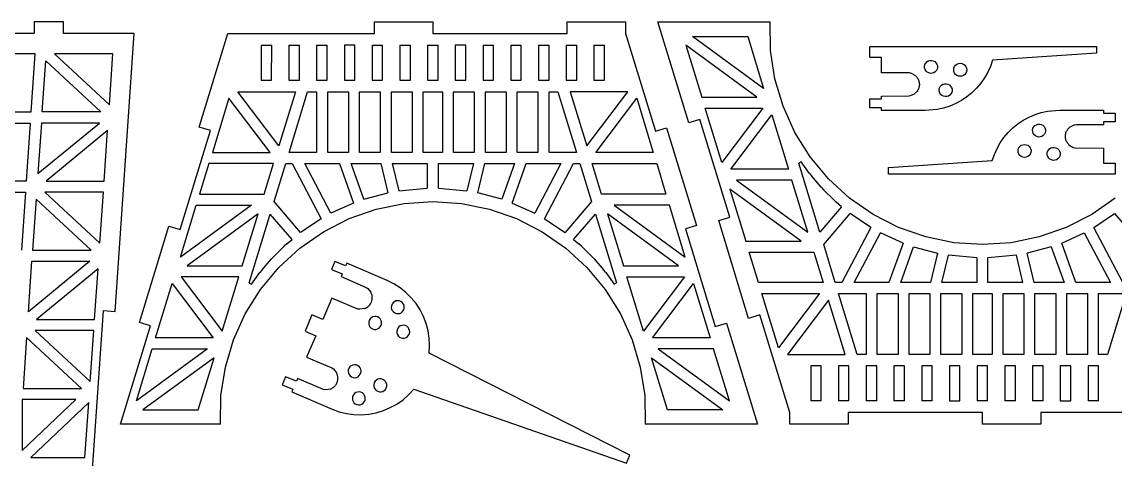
# Model space of a CAD drawing. Header units: millimetres. Extents: x 6 to 959, y 0 to 460.
# Drawn here: x 235.8 to 630.6, y 301.7 to 459.8 of the extents above; entities that cross this region are included whole.
import ezdxf

# ---------------------------------------------------------------- set-up
doc = ezdxf.new("R2010")
doc.units = ezdxf.units.MM
doc.header["$MEASUREMENT"] = 0
doc.layers.get('0').update_dxf_attribs({"linetype": 'CONTINUOUS', "true_color": 0xffffff})

msp = doc.modelspace()

# ---------------------------------------------------------------- linework, layer by layer
for p, q in [((250.84, 459.85), (240.3, 459.85)), ((240.3, 459.85), (240.3, 455.63)), ((250.84, 455.63), (250.84, 459.85)), ((363.16, 455.63), (363.16, 459.85)), ((363.16, 459.85), (384.24, 459.85)), ((384.24, 459.85), (384.24, 455.63)), ((432.74, 455.63), (432.74, 459.85)), ((432.74, 459.85), (453.82, 459.85)), ((453.82, 459.85), (453.82, 455.63)), ((465.49, 459.85), (506, 459.85)), ((476.66, 423.29), (465.49, 459.85)), ((506.19, 449.49), (506, 459.85)), ((240.3, 455.63), (212.23, 455.63)), ((276.43, 455.63), (250.84, 455.63)), ((269.47, 355.18), (276.43, 455.63)), ((299.9, 421.79), (310.26, 455.63)), ((310.26, 455.63), (363.16, 455.63)), ((384.24, 455.63), (432.74, 455.63)), ((453.82, 455.63), (464.63, 420.31)), ((478.02, 454.58), (497.96, 454.58)), ((503.71, 435.78), (478.02, 454.58)), ((497.96, 454.58), (503.71, 435.78)), ((322.25, 451.41), (326.05, 451.41)), ((322.25, 451.41), (322.25, 438.76)), ((326.04, 438.76), (326.05, 451.41)), ((332.26, 451.41), (332.27, 438.76)), ((332.26, 451.41), (336.06, 451.41)), ((336.06, 438.76), (336.06, 451.41)), ((342.28, 451.41), (342.28, 438.76)), ((342.28, 451.41), (346.08, 451.41)), ((346.08, 438.76), (346.08, 451.41)), ((352.3, 451.41), (352.3, 438.76)), ((356.09, 451.41), (352.3, 451.41)), ((356.09, 438.76), (356.09, 451.41)), ((362.31, 451.41), (362.31, 438.76)), ((362.31, 451.41), (366.11, 451.41)), ((366.11, 438.76), (366.11, 451.41)), ((372.33, 451.41), (372.33, 438.76)), ((372.33, 451.41), (376.12, 451.41)), ((376.12, 438.76), (376.12, 451.41)), ((382.34, 451.41), (382.34, 438.76)), ((382.34, 451.41), (386.14, 451.41)), ((386.14, 438.76), (386.14, 451.41)), ((392.36, 451.41), (392.36, 438.76)), ((396.15, 451.41), (392.36, 451.41)), ((396.15, 438.76), (396.15, 451.41)), ((402.38, 451.41), (402.37, 438.76)), ((402.38, 451.41), (406.17, 451.41)), ((406.17, 438.76), (406.17, 451.41)), ((412.39, 451.41), (412.39, 438.76)), ((412.39, 451.41), (416.19, 451.41)), ((416.19, 438.76), (416.19, 451.41)), ((422.41, 451.41), (422.41, 438.76)), ((422.41, 451.41), (426.2, 451.41)), ((426.2, 438.76), (426.2, 451.41)), ((432.42, 451.41), (436.22, 451.41)), ((432.42, 451.41), (432.42, 438.76)), ((436.22, 438.76), (436.22, 451.41)), ((442.44, 451.41), (446.23, 451.41)), ((442.44, 451.41), (442.44, 438.76)), ((446.23, 438.76), (446.23, 451.41)), ((501.3, 432.58), (475.61, 451.38)), ((475.61, 451.38), (481.36, 432.58)), ((542, 446.94), (542, 450.95)), ((542, 450.95), (623.86, 450.95)), ((623.86, 450.95), (623.86, 448.52)), ((240.61, 448.25), (227.36, 448.25)), ((239.16, 427.26), (240.61, 448.25)), ((247.56, 448.25), (267.45, 429.82)), ((268.72, 448.25), (247.56, 448.25)), ((267.45, 429.82), (268.72, 448.25)), ((507.77, 439.26), (506.19, 449.49)), ((546.22, 446.94), (542, 446.94)), ((546.22, 441.46), (546.22, 446.94)), ((623.86, 448.52), (586.34, 445.97)), ((243.17, 427.26), (244.44, 445.69)), ((244.44, 445.69), (264.33, 427.26)), ((561.81, 443.77), (561.94, 444.37)), ((561.83, 443.16), (561.81, 443.77)), ((562.02, 442.58), (561.83, 443.16)), ((561.94, 444.37), (562.22, 444.92)), ((562.35, 442.06), (562.02, 442.58)), ((562.22, 444.92), (562.64, 445.37)), ((562.64, 445.37), (563.15, 445.7)), ((563.15, 445.7), (563.74, 445.88)), ((563.74, 445.88), (564.35, 445.91)), ((564.35, 445.91), (564.95, 445.77)), ((564.95, 445.77), (565.49, 445.49)), ((565.49, 445.49), (565.94, 445.08)), ((566.07, 442.22), (565.65, 441.77)), ((565.94, 445.08), (566.27, 444.56)), ((566.35, 442.77), (566.07, 442.22)), ((566.27, 444.56), (566.45, 443.98)), ((566.48, 443.37), (566.35, 442.77)), ((566.45, 443.98), (566.48, 443.37)), ((572.34, 442.52), (572.42, 443.12)), ((572.42, 441.91), (572.34, 442.52)), ((572.42, 443.12), (572.66, 443.69)), ((572.66, 443.69), (573.03, 444.17)), ((573.03, 444.17), (573.51, 444.55)), ((573.51, 444.55), (574.08, 444.78)), ((574.08, 444.78), (574.69, 444.86)), ((574.69, 444.86), (575.29, 444.78)), ((575.29, 444.78), (575.86, 444.55)), ((575.86, 444.55), (576.35, 444.17)), ((576.35, 444.17), (576.72, 443.69)), ((576.72, 443.69), (576.95, 443.12)), ((576.95, 443.12), (577.03, 442.52)), ((577.03, 442.52), (576.95, 441.91)), ((585.57, 443.74), (584.61, 441.6)), ((586.34, 445.97), (585.57, 443.74)), ((322.25, 438.76), (326.04, 438.76)), ((332.27, 438.76), (336.06, 438.76)), ((342.28, 438.76), (346.08, 438.76)), ((352.3, 438.76), (356.09, 438.76)), ((362.31, 438.76), (366.11, 438.76)), ((372.33, 438.76), (376.12, 438.76)), ((382.34, 438.76), (386.14, 438.76)), ((392.36, 438.76), (396.15, 438.76)), ((402.37, 438.76), (406.17, 438.76)), ((412.39, 438.76), (416.19, 438.76)), ((422.41, 438.76), (426.2, 438.76)), ((432.42, 438.76), (436.22, 438.76)), ((442.44, 438.76), (446.23, 438.76)), ((510.72, 429.33), (507.77, 439.26)), ((556.42, 441.41), (546.22, 441.46)), ((557.11, 441.22), (556.42, 441.41)), ((558.64, 440.3), (557.11, 441.22)), ((558.64, 440.3), (558.84, 440.08)), ((558.84, 440.08), (559.03, 439.85)), ((559.03, 439.85), (559.2, 439.61)), ((559.2, 439.61), (559.36, 439.35)), ((559.36, 439.35), (559.5, 439.09)), ((559.5, 439.09), (559.62, 438.81)), ((559.62, 438.81), (559.72, 438.53)), ((559.72, 438.53), (559.8, 438.24)), ((559.8, 438.24), (559.86, 437.95)), ((562.8, 441.65), (562.35, 442.06)), ((563.34, 441.37), (562.8, 441.65)), ((563.94, 441.23), (563.34, 441.37)), ((564.55, 441.26), (563.94, 441.23)), ((565.14, 441.44), (564.55, 441.26)), ((565.65, 441.77), (565.14, 441.44)), ((572.66, 441.34), (572.42, 441.91)), ((573.03, 440.86), (572.66, 441.34)), ((573.51, 440.48), (573.03, 440.86)), ((574.08, 440.25), (573.51, 440.48)), ((574.69, 440.17), (574.08, 440.25)), ((575.29, 440.25), (574.69, 440.17)), ((575.86, 440.48), (575.29, 440.25)), ((576.35, 440.86), (575.86, 440.48)), ((576.72, 441.34), (576.35, 440.86)), ((576.95, 441.91), (576.72, 441.34)), ((583.45, 439.56), (582.1, 437.63)), ((584.61, 441.6), (583.45, 439.56)), ((328.66, 414.96), (313.86, 434.59)), ((313.86, 434.59), (334.67, 434.59)), ((334.67, 434.59), (328.66, 414.96)), ((332.33, 412.6), (339.03, 434.59)), ((339.03, 434.59), (342.28, 434.59)), ((342.28, 434.59), (342.28, 412.6)), ((346.28, 434.59), (353.78, 434.59)), ((346.28, 412.6), (346.28, 434.59)), ((353.78, 434.59), (353.78, 412.6)), ((357.77, 434.59), (365.27, 434.59)), ((357.77, 412.6), (357.77, 434.59)), ((365.27, 434.59), (365.27, 412.6)), ((369.27, 434.59), (376.77, 434.59)), ((369.27, 412.6), (369.27, 434.59)), ((376.77, 434.59), (376.77, 412.6)), ((380.77, 434.59), (387.71, 434.59)), ((380.77, 412.6), (380.77, 434.59)), ((387.71, 434.59), (387.71, 412.6)), ((391.71, 434.59), (399.21, 434.59)), ((391.71, 412.6), (391.71, 434.59)), ((399.21, 434.59), (399.21, 412.6)), ((403.21, 434.59), (410.71, 434.59)), ((403.21, 412.6), (403.21, 434.59)), ((410.71, 434.59), (410.71, 412.6)), ((414.71, 434.59), (422.2, 434.59)), ((414.71, 412.6), (414.71, 434.59)), ((422.2, 434.59), (422.2, 412.6)), ((426.2, 434.59), (429.44, 434.59)), ((426.2, 412.6), (426.2, 434.59)), ((429.44, 434.59), (436.15, 412.6)), ((433.81, 434.59), (439.82, 414.96)), ((454.62, 434.59), (433.81, 434.59)), ((439.82, 414.96), (454.62, 434.59)), ((558.81, 434.38), (558.6, 434.17)), ((559, 434.6), (558.81, 434.38)), ((559.18, 434.84), (559, 434.6)), ((559.34, 435.09), (559.18, 434.84)), ((559.48, 435.35), (559.34, 435.09)), ((559.61, 435.62), (559.48, 435.35)), ((559.71, 435.9), (559.61, 435.62)), ((559.8, 436.18), (559.71, 435.9)), ((559.86, 436.47), (559.8, 436.18)), ((559.86, 437.95), (559.9, 437.66)), ((559.9, 436.76), (559.86, 436.47)), ((559.9, 437.66), (559.93, 437.36)), ((559.93, 437.06), (559.9, 436.76)), ((559.93, 437.36), (559.93, 437.06)), ((567.08, 435.34), (567.21, 435.94)), ((567.11, 434.73), (567.08, 435.34)), ((567.29, 434.14), (567.11, 434.73)), ((567.21, 435.94), (567.49, 436.48)), ((567.49, 436.48), (567.91, 436.93)), ((567.91, 436.93), (568.42, 437.26)), ((568.42, 437.26), (569.01, 437.45)), ((569.01, 437.45), (569.62, 437.47)), ((569.62, 437.47), (570.22, 437.34)), ((570.22, 437.34), (570.76, 437.06)), ((570.76, 437.06), (571.21, 436.64)), ((571.21, 436.64), (571.54, 436.13)), ((571.62, 434.33), (571.34, 433.79)), ((571.54, 436.13), (571.73, 435.54)), ((571.75, 434.93), (571.62, 434.33)), ((571.73, 435.54), (571.75, 434.93)), ((580.58, 435.83), (578.9, 434.19)), ((582.1, 437.63), (580.58, 435.83)), ((310.63, 432.23), (304.63, 412.6)), ((325.44, 412.6), (310.63, 432.23)), ((443.05, 412.6), (457.85, 432.23)), ((457.85, 432.23), (463.86, 412.6)), ((481.36, 432.58), (501.3, 432.58)), ((542, 428.81), (542, 431.97)), ((542, 431.97), (546.22, 431.97)), ((546.22, 433.03), (556.08, 433.05)), ((546.22, 431.97), (546.22, 433.03)), ((556.08, 433.05), (556.76, 433.16)), ((556.76, 433.16), (558.37, 433.98)), ((558.6, 434.17), (558.37, 433.98)), ((567.62, 433.63), (567.29, 434.14)), ((568.07, 433.21), (567.62, 433.63)), ((568.61, 432.93), (568.07, 433.21)), ((569.21, 432.8), (568.61, 432.93)), ((569.82, 432.83), (569.21, 432.8)), ((570.41, 433.01), (569.82, 432.83)), ((570.92, 433.34), (570.41, 433.01)), ((571.34, 433.79), (570.92, 433.34)), ((575.12, 431.4), (573.06, 430.27)), ((577.08, 432.7), (575.12, 431.4)), ((578.9, 434.19), (577.08, 432.7)), ((228.81, 427.26), (239.16, 427.26)), ((264.33, 427.26), (243.17, 427.26)), ((482.58, 428.59), (503.4, 428.59)), ((488.59, 408.95), (482.58, 428.59)), ((503.4, 428.59), (488.59, 408.95)), ((514.98, 419.89), (510.72, 429.33)), ((546.22, 428.81), (542, 428.81)), ((546.22, 427.76), (546.22, 428.81)), ((562.04, 427.76), (546.22, 427.76)), ((566.36, 428.12), (562.04, 427.76)), ((568.65, 428.63), (566.36, 428.12)), ((570.89, 429.35), (568.65, 428.63)), ((573.06, 430.27), (570.89, 429.35)), ((601.7, 426.33), (603.94, 427.05)), ((603.94, 427.05), (606.23, 427.56)), ((606.23, 427.56), (610.56, 427.93)), ((610.56, 427.93), (626.37, 427.93)), ((626.37, 427.93), (626.37, 426.87)), ((626.37, 426.87), (630.59, 426.87)), ((630.59, 426.87), (630.59, 423.71)), ((229.09, 423.26), (238.88, 423.26)), ((238.88, 423.26), (237.43, 402.26)), ((241.63, 405.01), (263.85, 423.26)), ((242.89, 423.26), (241.63, 405.01)), ((263.85, 423.26), (242.89, 423.26)), ((480.69, 424.53), (476.66, 423.29)), ((491.5, 389.21), (480.69, 424.53)), ((491.82, 406.59), (506.63, 426.22)), ((506.63, 426.22), (512.63, 406.59)), ((593.69, 421.5), (595.52, 422.98)), ((595.52, 422.98), (597.47, 424.29)), ((597.47, 424.29), (599.54, 425.41)), ((599.54, 425.41), (601.7, 426.33)), ((601.67, 422.34), (602.19, 422.67)), ((602.19, 422.67), (602.77, 422.86)), ((602.77, 422.86), (603.38, 422.88)), ((603.38, 422.88), (603.98, 422.75)), ((603.98, 422.75), (604.52, 422.47)), ((604.52, 422.47), (604.97, 422.05)), ((615.83, 422.52), (614.22, 421.71)), ((616.51, 422.63), (615.83, 422.52)), ((626.37, 422.65), (616.51, 422.63)), ((630.59, 423.71), (626.37, 423.71)), ((626.37, 423.71), (626.37, 422.65)), ((266.81, 420.51), (244.59, 402.26)), ((265.54, 402.26), (266.81, 420.51)), ((292.97, 384.73), (303.93, 420.58)), ((303.93, 420.58), (299.9, 421.79)), ((464.63, 420.31), (468.66, 421.55)), ((468.66, 421.55), (479.47, 386.23)), ((520.46, 411.1), (514.98, 419.89)), ((590.49, 418.05), (592.01, 419.85)), ((592.01, 419.85), (593.69, 421.5)), ((600.84, 420.75), (600.97, 421.35)), ((600.87, 420.14), (600.84, 420.75)), ((601.05, 419.55), (600.87, 420.14)), ((600.97, 421.35), (601.26, 421.89)), ((601.38, 419.04), (601.05, 419.55)), ((601.26, 421.89), (601.67, 422.34)), ((601.83, 418.62), (601.38, 419.04)), ((602.38, 418.34), (601.83, 418.62)), ((604.69, 418.75), (604.17, 418.42)), ((605.1, 419.2), (604.69, 418.75)), ((604.97, 422.05), (605.3, 421.54)), ((605.38, 419.74), (605.1, 419.2)), ((605.3, 421.54), (605.49, 420.95)), ((605.51, 420.34), (605.38, 419.74)), ((605.49, 420.95), (605.51, 420.34)), ((612.67, 418.62), (612.69, 418.92)), ((612.67, 418.32), (612.67, 418.62)), ((612.69, 418.92), (612.73, 419.21)), ((612.73, 419.21), (612.8, 419.5)), ((612.8, 419.5), (612.88, 419.78)), ((612.88, 419.78), (612.99, 420.06)), ((612.99, 420.06), (613.11, 420.33)), ((613.11, 420.33), (613.25, 420.59)), ((613.25, 420.59), (613.42, 420.84)), ((613.42, 420.84), (613.59, 421.08)), ((613.59, 421.08), (613.79, 421.3)), ((613.79, 421.3), (614, 421.51)), ((614, 421.51), (614.22, 421.71)), ((587.99, 414.08), (589.15, 416.13)), ((589.15, 416.13), (590.49, 418.05)), ((595.87, 414.34), (596.25, 414.82)), ((596.25, 414.82), (596.73, 415.2)), ((596.73, 415.2), (597.3, 415.43)), ((597.3, 415.43), (597.91, 415.51)), ((597.91, 415.51), (598.51, 415.43)), ((598.51, 415.43), (599.08, 415.2)), ((599.08, 415.2), (599.56, 414.83)), ((599.56, 414.83), (599.94, 414.34)), ((602.97, 418.21), (602.38, 418.34)), ((603.59, 418.24), (602.97, 418.21)), ((604.17, 418.42), (603.59, 418.24)), ((612.69, 418.02), (612.67, 418.32)), ((612.73, 417.73), (612.69, 418.02)), ((612.79, 417.44), (612.73, 417.73)), ((612.88, 417.15), (612.79, 417.44)), ((612.98, 416.87), (612.88, 417.15)), ((613.1, 416.59), (612.98, 416.87)), ((613.24, 416.33), (613.1, 416.59)), ((613.39, 416.07), (613.24, 416.33)), ((613.56, 415.83), (613.39, 416.07)), ((613.75, 415.6), (613.56, 415.83)), ((613.96, 415.38), (613.75, 415.6)), ((613.96, 415.38), (615.49, 414.46)), ((304.63, 412.6), (325.44, 412.6)), ((342.28, 412.6), (332.33, 412.6)), ((353.78, 412.6), (346.28, 412.6)), ((365.27, 412.6), (357.77, 412.6)), ((376.77, 412.6), (369.27, 412.6)), ((387.71, 412.6), (380.77, 412.6)), ((399.21, 412.6), (391.71, 412.6)), ((410.71, 412.6), (403.21, 412.6)), ((422.2, 412.6), (414.71, 412.6)), ((436.15, 412.6), (426.2, 412.6)), ((463.86, 412.6), (443.05, 412.6)), ((527.09, 403.14), (520.46, 411.1)), ((586.26, 409.71), (587.02, 411.94)), ((587.02, 411.94), (587.99, 414.08)), ((595.56, 413.17), (595.64, 413.77)), ((595.64, 412.56), (595.56, 413.17)), ((595.64, 413.77), (595.87, 414.34)), ((595.87, 411.99), (595.64, 412.56)), ((596.25, 411.51), (595.87, 411.99)), ((596.73, 411.13), (596.25, 411.51)), ((597.3, 410.9), (596.73, 411.13)), ((597.91, 410.82), (597.3, 410.9)), ((598.51, 410.9), (597.91, 410.82)), ((599.08, 411.13), (598.51, 410.9)), ((599.57, 411.51), (599.08, 411.13)), ((599.94, 411.99), (599.57, 411.51)), ((599.94, 414.34), (600.17, 413.77)), ((600.17, 412.56), (599.94, 411.99)), ((600.17, 413.77), (600.25, 413.17)), ((600.25, 413.17), (600.17, 412.56)), ((606.11, 412.32), (606.25, 412.91)), ((606.14, 411.7), (606.11, 412.32)), ((606.32, 411.12), (606.14, 411.7)), ((606.25, 412.91), (606.53, 413.46)), ((606.65, 410.6), (606.32, 411.12)), ((606.53, 413.46), (606.94, 413.91)), ((607.1, 410.19), (606.65, 410.6)), ((606.94, 413.91), (607.46, 414.24)), ((607.46, 414.24), (608.04, 414.42)), ((608.04, 414.42), (608.65, 414.45)), ((608.65, 414.45), (609.25, 414.32)), ((609.25, 414.32), (609.8, 414.03)), ((609.8, 414.03), (610.25, 413.62)), ((610.37, 410.77), (609.96, 410.31)), ((610.25, 413.62), (610.58, 413.1)), ((610.65, 411.31), (610.37, 410.77)), ((610.58, 413.1), (610.76, 412.52)), ((610.79, 411.91), (610.65, 411.31)), ((610.76, 412.52), (610.79, 411.91)), ((615.49, 414.46), (616.17, 414.27)), ((616.17, 414.27), (626.37, 414.22)), ((626.37, 414.22), (626.37, 408.74)), ((303.4, 408.6), (300.04, 397.6)), ((326.72, 408.6), (303.4, 408.6)), ((323.35, 397.6), (326.72, 408.6)), ((326.92, 394.88), (331.11, 408.6)), ((331.11, 408.6), (333.47, 408.6)), ((333.47, 408.6), (343.97, 388.68)), ((337.99, 408.6), (350.51, 408.6)), ((347.45, 390.66), (337.99, 408.6)), ((350.51, 408.6), (355.61, 394.33)), ((354.76, 408.6), (365.49, 408.6)), ((359.36, 395.72), (354.76, 408.6)), ((365.49, 408.6), (368.03, 398.01)), ((369.6, 408.6), (382.24, 408.6)), ((369.6, 408.6), (371.96, 398.78)), ((382.24, 408.6), (382.24, 399.7)), ((386.24, 408.6), (398.88, 408.6)), ((386.24, 399.7), (386.24, 408.6)), ((398.88, 408.6), (396.52, 398.78)), ((400.45, 398.02), (402.99, 408.6)), ((402.99, 408.6), (413.73, 408.6)), ((413.73, 408.6), (409.12, 395.72)), ((412.87, 394.33), (417.97, 408.6)), ((417.97, 408.6), (430.49, 408.6)), ((430.49, 408.6), (421.04, 390.66)), ((424.51, 388.68), (435.02, 408.6)), ((435.02, 408.6), (437.37, 408.6)), ((437.37, 408.6), (441.56, 394.88)), ((441.77, 408.6), (465.08, 408.6)), ((445.13, 397.6), (441.77, 408.6)), ((465.08, 408.6), (468.44, 397.6)), ((517.2, 409.24), (516.41, 408.71)), ((523.99, 383.85), (516.41, 408.71)), ((520.25, 405.02), (517.2, 409.24)), ((548.73, 407.16), (586.26, 409.71)), ((548.73, 404.73), (548.73, 407.16)), ((607.65, 409.91), (607.1, 410.19)), ((608.24, 409.77), (607.65, 409.91)), ((608.86, 409.8), (608.24, 409.77)), ((609.44, 409.99), (608.86, 409.8)), ((609.96, 410.31), (609.44, 409.99)), ((626.37, 408.74), (630.59, 408.74)), ((630.59, 408.74), (630.59, 404.73)), ((512.63, 406.59), (491.82, 406.59)), ((520.25, 405.02), (521.05, 404.02)), ((524.45, 400.07), (521.05, 404.02)), ((534.72, 396.14), (527.09, 403.14)), ((630.59, 404.73), (548.73, 404.73)), ((237.43, 402.26), (230.53, 402.26)), ((244.59, 402.26), (265.54, 402.26)), ((371.96, 398.78), (382.24, 399.7)), ((386.24, 399.7), (396.52, 398.78)), ((517.2, 380.6), (491.52, 399.4)), ((491.52, 399.4), (497.27, 380.6)), ((513.86, 402.59), (493.92, 402.59)), ((493.92, 402.59), (519.61, 383.79)), ((519.61, 383.79), (513.86, 402.59)), ((524.45, 400.07), (525.32, 399.15)), ((529, 395.48), (525.32, 399.15)), ((230.81, 398.27), (237.15, 398.27)), ((237.15, 398.27), (235.7, 377.27)), ((240.98, 395.7), (239.71, 377.27)), ((260.87, 377.27), (240.98, 395.7)), ((244.1, 398.27), (263.99, 379.83)), ((265.27, 398.27), (244.1, 398.27)), ((263.99, 379.83), (265.27, 398.27)), ((300.04, 397.6), (323.35, 397.6)), ((336.51, 383.7), (326.92, 394.88)), ((359.36, 395.72), (368.03, 398.01)), ((373.91, 394.2), (384.24, 394.9)), ((384.24, 394.9), (394.57, 394.2)), ((409.12, 395.72), (400.45, 398.02)), ((441.56, 394.88), (431.97, 383.7)), ((468.44, 397.6), (445.13, 397.6)), ((529, 395.48), (529.95, 394.61)), ((543.22, 390.23), (534.72, 396.14)), ((630.67, 396.14), (622.17, 390.23)), ((293.07, 374.8), (298.82, 393.6)), ((318.75, 393.6), (293.07, 374.8)), ((298.82, 393.6), (318.75, 393.6)), ((355.61, 394.33), (347.45, 390.66)), ((353.99, 388.69), (363.76, 392.12)), ((363.76, 392.12), (373.91, 394.2)), ((394.57, 394.2), (404.72, 392.12)), ((404.72, 392.12), (414.49, 388.69)), ((412.87, 394.33), (421.04, 390.66)), ((469.67, 393.6), (449.74, 393.6)), ((449.74, 393.6), (475.42, 374.8)), ((475.42, 374.8), (469.67, 393.6)), ((531.86, 393.02), (523.99, 383.85)), ((531.86, 393.02), (529.95, 394.61)), ((321.15, 390.41), (295.47, 371.61)), ((315.4, 371.61), (321.15, 390.41)), ((317.95, 365.49), (325.55, 390.34)), ((333.4, 381.18), (325.55, 390.34)), ((343.97, 388.68), (336.51, 383.7)), ((344.77, 383.98), (353.99, 388.69)), ((414.49, 388.69), (423.71, 383.98)), ((424.51, 388.68), (431.97, 383.7)), ((435.08, 381.18), (442.94, 390.35)), ((442.94, 390.35), (450.53, 365.49)), ((473.01, 371.61), (447.33, 390.41)), ((447.33, 390.41), (453.08, 371.61)), ((487.47, 387.97), (491.5, 389.21)), ((498.27, 352.65), (487.47, 387.97)), ((525.38, 379.32), (534.96, 390.5)), ((542.43, 385.53), (534.96, 390.5)), ((552.44, 385.51), (543.22, 390.23)), ((622.17, 390.23), (612.95, 385.51)), ((622.96, 385.53), (630.43, 390.5)), ((630.43, 390.5), (640.01, 379.32)), ((278.29, 351.15), (288.93, 385.97)), ((288.93, 385.97), (292.97, 384.73)), ((336.26, 378.07), (344.77, 383.98)), ((423.71, 383.98), (432.22, 378.07)), ((479.47, 386.23), (475.44, 384.99)), ((475.44, 384.99), (486.24, 349.68)), ((542.43, 385.53), (531.92, 365.61)), ((536.44, 365.61), (545.9, 383.54)), ((554.07, 379.87), (545.9, 383.54)), ((562.22, 382.09), (552.44, 385.51)), ((612.95, 385.51), (603.17, 382.09)), ((611.33, 379.88), (619.49, 383.54)), ((619.49, 383.54), (628.95, 365.61)), ((633.47, 365.61), (622.96, 385.53)), ((331.5, 379.59), (330.55, 378.72)), ((331.5, 379.59), (333.4, 381.18)), ((435.08, 381.18), (436.98, 379.59)), ((437.93, 378.72), (436.98, 379.59)), ((497.27, 380.6), (517.2, 380.6)), ((529.56, 365.61), (525.38, 379.32)), ((554.07, 379.87), (548.96, 365.61)), ((572.36, 380), (562.22, 382.09)), ((582.7, 379.3), (572.36, 380)), ((593.03, 380), (582.7, 379.3)), ((603.17, 382.09), (593.03, 380)), ((616.43, 365.61), (611.33, 379.88)), ((239.71, 377.27), (260.87, 377.27)), ((326.86, 375.06), (330.55, 378.72)), ((328.63, 371.06), (336.26, 378.07)), ((432.22, 378.07), (439.85, 371.06)), ((437.93, 378.72), (441.62, 375.06)), ((498.49, 376.6), (521.81, 376.6)), ((501.86, 365.61), (498.49, 376.6)), ((521.81, 376.6), (525.17, 365.61)), ((553.21, 365.61), (557.81, 378.48)), ((557.81, 378.48), (566.48, 376.19)), ((566.48, 376.19), (563.94, 365.61)), ((568.06, 365.61), (570.41, 375.43)), ((580.7, 374.5), (570.41, 375.43)), ((594.98, 375.43), (584.69, 374.51)), ((597.33, 365.61), (594.98, 375.43)), ((607.58, 378.48), (598.91, 376.19)), ((601.45, 365.61), (598.91, 376.19)), ((607.58, 378.48), (612.18, 365.61)), ((260.39, 373.27), (238.17, 355.02)), ((238.17, 355.02), (239.43, 373.27)), ((239.43, 373.27), (260.39, 373.27)), ((295.47, 371.61), (315.4, 371.61)), ((322.59, 370.18), (325.99, 374.13)), ((325.99, 374.13), (326.86, 375.06)), ((348.85, 373.25), (347.61, 370.34)), ((352.73, 371.6), (348.85, 373.25)), ((353.15, 372.57), (352.73, 371.6)), ((367.69, 366.36), (353.15, 372.57)), ((442.49, 374.13), (441.62, 375.06)), ((442.49, 374.13), (445.89, 370.18)), ((453.08, 371.61), (473.01, 371.61)), ((580.7, 374.5), (580.7, 365.61)), ((584.69, 365.61), (584.69, 374.51)), ((263.35, 370.53), (241.13, 352.28)), ((262.08, 352.28), (263.35, 370.53)), ((314.18, 367.61), (293.37, 367.61)), ((293.37, 367.61), (308.18, 347.98)), ((308.18, 347.98), (314.18, 367.61)), ((318.74, 364.96), (321.8, 369.18)), ((322.59, 370.18), (321.8, 369.18)), ((322.01, 363.1), (328.63, 371.06)), ((347.61, 370.34), (351.49, 368.69)), ((351.49, 368.69), (351.08, 367.72)), ((351.08, 367.72), (360.13, 363.83)), ((439.85, 371.06), (446.47, 363.1)), ((446.68, 369.18), (445.89, 370.18)), ((446.68, 369.18), (449.74, 364.96)), ((454.3, 367.61), (475.12, 367.61)), ((460.31, 347.98), (454.3, 367.61)), ((475.12, 367.61), (460.31, 347.98)), ((284.14, 345.62), (290.14, 365.25)), ((290.14, 365.25), (304.95, 345.62)), ((317.95, 365.49), (318.74, 364.96)), ((360.13, 363.83), (360.72, 363.46)), ((360.72, 363.46), (361.88, 362.08)), ((370.13, 365.17), (367.69, 366.36)), ((372.42, 363.72), (370.13, 365.17)), ((374.54, 362.03), (372.42, 363.72)), ((449.74, 364.96), (450.53, 365.49)), ((463.53, 345.62), (478.34, 365.25)), ((478.34, 365.25), (484.35, 345.62)), ((525.17, 365.61), (501.86, 365.61)), ((531.92, 365.61), (529.56, 365.61)), ((548.96, 365.61), (536.44, 365.61)), ((563.94, 365.61), (553.21, 365.61)), ((580.7, 365.61), (568.06, 365.61)), ((597.33, 365.61), (584.69, 365.61)), ((612.18, 365.61), (601.45, 365.61)), ((628.95, 365.61), (616.43, 365.61)), ((316.52, 354.32), (322.01, 363.1)), ((347.77, 359.96), (344.46, 352.2)), ((357.17, 356.01), (347.77, 359.96)), ((362.01, 361.81), (361.88, 362.08)), ((362.12, 361.54), (362.01, 361.81)), ((362.21, 361.26), (362.12, 361.54)), ((362.28, 360.97), (362.21, 361.26)), ((362.27, 359.2), (362.32, 359.49)), ((362.33, 360.67), (362.28, 360.97)), ((362.32, 359.49), (362.36, 359.79)), ((362.36, 360.38), (362.33, 360.67)), ((362.37, 360.08), (362.36, 360.38)), ((362.36, 359.79), (362.37, 360.08)), ((376.47, 360.12), (374.54, 362.03)), ((378.19, 358.02), (376.47, 360.12)), ((446.47, 363.1), (451.96, 354.32)), ((503.08, 361.61), (523.89, 361.61)), ((509.09, 341.98), (503.08, 361.61)), ((523.89, 361.61), (509.09, 341.98)), ((530.78, 361.61), (540.73, 361.61)), ((537.49, 339.61), (530.78, 361.61)), ((540.73, 361.61), (540.73, 339.61)), ((544.73, 361.61), (552.23, 361.61)), ((544.73, 339.61), (544.73, 361.61)), ((552.23, 361.61), (552.23, 339.61)), ((556.23, 361.61), (563.73, 361.61)), ((556.23, 339.61), (556.23, 361.61)), ((563.73, 361.61), (563.73, 339.61)), ((567.73, 361.61), (575.22, 361.61)), ((567.73, 339.61), (567.73, 361.61)), ((575.22, 361.61), (575.22, 339.61)), ((579.22, 361.61), (586.17, 361.61)), ((579.22, 339.61), (579.22, 361.61)), ((586.17, 361.61), (586.17, 339.61)), ((590.17, 361.61), (597.67, 361.61)), ((590.17, 339.61), (590.17, 361.61)), ((597.67, 361.61), (597.67, 339.61)), ((601.66, 361.61), (609.16, 361.61)), ((601.66, 339.61), (601.66, 361.61)), ((609.16, 361.61), (609.16, 339.61)), ((613.16, 361.61), (620.66, 361.61)), ((613.16, 339.61), (613.16, 361.61)), ((620.66, 361.61), (620.66, 339.61)), ((624.66, 361.61), (634.61, 361.61)), ((624.66, 339.61), (624.66, 361.61)), ((634.61, 361.61), (627.9, 339.61)), ((258.35, 255.32), (265.28, 355.47)), ((265.28, 355.47), (269.47, 355.18)), ((357.87, 355.91), (357.17, 356.01)), ((359.64, 356.16), (357.87, 355.91)), ((359.64, 356.16), (359.92, 356.28)), ((359.92, 356.28), (360.18, 356.42)), ((360.18, 356.42), (360.43, 356.57)), ((360.43, 356.57), (360.68, 356.75)), ((360.68, 356.75), (360.91, 356.94)), ((360.91, 356.94), (361.13, 357.14)), ((361.13, 357.14), (361.33, 357.36)), ((361.33, 357.36), (361.52, 357.59)), ((361.52, 357.59), (361.69, 357.84)), ((361.69, 357.84), (361.85, 358.09)), ((361.85, 358.09), (361.98, 358.36)), ((361.98, 358.36), (362.1, 358.63)), ((362.1, 358.63), (362.2, 358.91)), ((362.2, 358.91), (362.27, 359.2)), ((369.3, 357.21), (369.24, 356.6)), ((369.24, 356.6), (369.34, 356)), ((369.52, 357.78), (369.3, 357.21)), ((369.34, 356), (369.59, 355.44)), ((369.87, 358.28), (369.52, 357.78)), ((369.59, 355.44), (369.98, 354.97)), ((370.35, 358.67), (369.87, 358.28)), ((370.9, 358.92), (370.35, 358.67)), ((371.51, 359.02), (370.9, 358.92)), ((372.12, 358.96), (371.51, 359.02)), ((372.69, 358.75), (372.12, 358.96)), ((373.19, 358.39), (372.69, 358.75)), ((373.58, 357.92), (373.19, 358.39)), ((373.3, 355.08), (373.65, 355.57)), ((373.83, 357.36), (373.58, 357.92)), ((373.65, 355.57), (373.87, 356.15)), ((373.93, 356.76), (373.83, 357.36)), ((373.87, 356.15), (373.93, 356.76)), ((379.67, 355.75), (378.19, 358.02)), ((380.9, 353.33), (379.67, 355.75)), ((527.12, 359.25), (512.31, 339.62)), ((533.12, 339.62), (527.12, 359.25)), ((241.13, 352.28), (262.08, 352.28)), ((312.27, 344.87), (316.52, 354.32)), ((340.58, 353.86), (338.1, 348.04)), ((344.46, 352.2), (340.58, 353.86)), ((361.27, 351.91), (361.1, 351.32)), ((361.58, 352.44), (361.27, 351.91)), ((362.02, 352.87), (361.58, 352.44)), ((362.55, 353.17), (362.02, 352.87)), ((363.14, 353.32), (362.55, 353.17)), ((363.76, 353.31), (363.14, 353.32)), ((364.35, 353.15), (363.76, 353.31)), ((364.87, 352.84), (364.35, 353.15)), ((365.3, 352.4), (364.87, 352.84)), ((365.6, 351.86), (365.3, 352.4)), ((365.75, 351.27), (365.6, 351.86)), ((369.98, 354.97), (370.48, 354.61)), ((370.48, 354.61), (371.05, 354.39)), ((371.05, 354.39), (371.66, 354.34)), ((371.66, 354.34), (372.27, 354.43)), ((372.27, 354.43), (372.82, 354.69)), ((372.82, 354.69), (373.3, 355.08)), ((381.87, 350.8), (380.9, 353.33)), ((451.96, 354.32), (456.22, 344.87)), ((502.31, 353.89), (498.27, 352.65)), ((513.11, 318.57), (502.31, 353.89)), ((240.64, 348.28), (260.53, 329.85)), ((261.81, 348.28), (240.64, 348.28)), ((260.53, 329.85), (261.81, 348.28)), ((271.43, 314.36), (282.32, 349.94)), ((282.32, 349.94), (278.29, 351.15)), ((338.1, 348.04), (341.98, 346.38)), ((361.1, 351.32), (361.1, 350.71)), ((361.1, 350.71), (361.25, 350.11)), ((361.25, 350.11), (361.55, 349.58)), ((361.55, 349.58), (361.98, 349.14)), ((361.98, 349.14), (362.51, 348.83)), ((362.51, 348.83), (363.1, 348.67)), ((363.1, 348.67), (363.71, 348.66)), ((363.71, 348.66), (364.3, 348.81)), ((364.3, 348.81), (364.84, 349.11)), ((364.84, 349.11), (365.27, 349.54)), ((365.27, 349.54), (365.58, 350.07)), ((365.58, 350.07), (365.75, 350.66)), ((365.75, 350.66), (365.75, 351.27)), ((371.31, 348.55), (371.19, 347.95)), ((371.19, 347.95), (371.24, 347.34)), ((371.57, 349.1), (371.31, 348.55)), ((371.97, 349.57), (371.57, 349.1)), ((372.48, 349.92), (371.97, 349.57)), ((373.05, 350.12), (372.48, 349.92)), ((373.66, 350.17), (373.05, 350.12)), ((374.27, 350.05), (373.66, 350.17)), ((374.82, 349.79), (374.27, 350.05)), ((375.28, 349.39), (374.82, 349.79)), ((375.63, 348.88), (375.28, 349.39)), ((375.83, 348.31), (375.63, 348.88)), ((375.77, 347.1), (375.88, 347.7)), ((375.88, 347.7), (375.83, 348.31)), ((382.56, 348.18), (381.87, 350.8)), ((382.96, 345.49), (382.56, 348.18)), ((486.24, 349.68), (490.28, 350.91)), ((490.28, 350.91), (501.45, 314.36)), ((237.52, 345.72), (236.25, 327.29)), ((257.41, 327.29), (237.52, 345.72)), ((304.95, 345.62), (284.14, 345.62)), ((309.32, 334.95), (312.27, 344.87)), ((341.98, 346.38), (338.67, 338.63)), ((371.24, 347.34), (371.45, 346.76)), ((371.45, 346.76), (371.79, 346.26)), ((371.79, 346.26), (372.26, 345.86)), ((372.26, 345.86), (372.81, 345.59)), ((372.81, 345.59), (373.41, 345.48)), ((373.41, 345.48), (374.02, 345.53)), ((374.02, 345.53), (374.6, 345.73)), ((374.6, 345.73), (375.1, 346.08)), ((375.1, 346.08), (375.5, 346.54)), ((375.5, 346.54), (375.77, 347.1)), ((383.07, 342.78), (382.96, 345.49)), ((456.22, 344.87), (459.16, 334.95)), ((484.35, 345.62), (463.53, 345.62)), ((277.17, 322.82), (282.92, 341.62)), ((302.85, 341.62), (277.17, 322.82)), ((282.92, 341.62), (302.85, 341.62)), ((382.9, 340.08), (383.07, 342.78)), ((455.36, 303.18), (382.9, 340.08)), ((485.57, 341.62), (465.64, 341.62)), ((465.64, 341.62), (491.33, 322.82)), ((491.33, 322.82), (485.57, 341.62)), ((512.31, 339.62), (533.12, 339.62)), ((540.73, 339.61), (537.49, 339.61)), ((552.23, 339.61), (544.73, 339.61)), ((563.73, 339.61), (556.23, 339.61)), ((575.22, 339.61), (567.73, 339.61)), ((586.17, 339.61), (579.22, 339.61)), ((597.67, 339.61), (590.17, 339.61)), ((609.16, 339.61), (601.66, 339.61)), ((620.66, 339.61), (613.16, 339.61)), ((627.9, 339.61), (624.66, 339.61)), ((305.25, 338.43), (279.57, 319.63)), ((299.5, 319.63), (305.25, 338.43)), ((338.67, 338.63), (347.72, 334.74)), ((355.3, 335.78), (354.74, 335.53)), ((355.9, 335.88), (355.3, 335.78)), ((356.51, 335.82), (355.9, 335.88)), ((357.09, 335.6), (356.51, 335.82)), ((357.58, 335.25), (357.09, 335.6)), ((463.23, 338.43), (488.92, 319.63)), ((468.98, 319.63), (463.23, 338.43)), ((307.73, 324.71), (309.32, 334.95)), ((347.72, 334.74), (348.31, 334.37)), ((348.31, 334.37), (349.47, 332.99)), ((349.6, 332.72), (349.47, 332.99)), ((349.71, 332.44), (349.6, 332.72)), ((349.8, 332.16), (349.71, 332.44)), ((349.87, 331.87), (349.8, 332.16)), ((349.92, 331.58), (349.87, 331.87)), ((353.7, 334.07), (353.64, 333.46)), ((353.64, 333.46), (353.74, 332.85)), ((353.91, 334.64), (353.7, 334.07)), ((353.74, 332.85), (353.99, 332.29)), ((354.27, 335.14), (353.91, 334.64)), ((353.99, 332.29), (354.38, 331.82)), ((354.74, 335.53), (354.27, 335.14)), ((354.38, 331.82), (354.88, 331.47)), ((357.22, 331.54), (357.69, 331.93)), ((357.97, 334.77), (357.58, 335.25)), ((357.69, 331.93), (358.05, 332.43)), ((358.23, 334.22), (357.97, 334.77)), ((358.05, 332.43), (358.27, 333)), ((358.33, 333.61), (358.23, 334.22)), ((358.27, 333), (358.33, 333.61)), ((459.16, 334.95), (460.75, 324.71)), ((524.5, 335.44), (520.7, 335.44)), ((520.7, 335.44), (520.7, 322.79)), ((524.5, 322.79), (524.5, 335.44)), ((534.51, 335.44), (530.72, 335.44)), ((530.72, 335.44), (530.72, 322.79)), ((534.51, 322.79), (534.51, 335.44)), ((544.53, 335.44), (540.73, 335.44)), ((540.73, 335.44), (540.73, 322.79)), ((544.53, 322.79), (544.53, 335.44)), ((554.55, 335.44), (550.75, 335.44)), ((550.75, 335.44), (550.75, 322.79)), ((554.55, 322.79), (554.55, 335.44)), ((564.56, 335.44), (560.77, 335.44)), ((560.77, 335.44), (560.77, 322.79)), ((564.56, 322.79), (564.56, 335.44)), ((574.58, 335.44), (570.78, 335.44)), ((570.78, 335.44), (570.78, 322.79)), ((574.58, 322.79), (574.58, 335.44)), ((584.59, 335.44), (580.8, 335.44)), ((580.8, 335.44), (580.8, 322.79)), ((584.59, 322.79), (584.59, 335.44)), ((594.61, 335.44), (590.81, 335.44)), ((590.81, 335.44), (590.81, 322.79)), ((594.61, 322.79), (594.61, 335.44)), ((604.62, 335.44), (600.83, 335.44)), ((600.83, 335.44), (600.83, 322.79)), ((604.62, 322.79), (604.62, 335.44)), ((614.64, 335.44), (610.84, 335.44)), ((610.84, 335.44), (610.84, 322.79)), ((614.64, 322.79), (614.64, 335.44)), ((624.66, 335.44), (620.86, 335.44)), ((620.86, 335.44), (620.86, 322.79)), ((624.66, 322.79), (624.66, 335.44)), ((331.07, 331.55), (329.83, 328.64)), ((329.83, 328.64), (333.7, 326.99)), ((334.95, 329.9), (331.07, 331.55)), ((335.36, 330.87), (334.95, 329.9)), ((344.76, 326.92), (335.36, 330.87)), ((348.27, 327.65), (348.5, 327.84)), ((348.5, 327.84), (348.72, 328.05)), ((348.72, 328.05), (348.92, 328.27)), ((348.92, 328.27), (349.11, 328.5)), ((349.11, 328.5), (349.28, 328.74)), ((349.28, 328.74), (349.44, 329)), ((349.44, 329), (349.57, 329.27)), ((349.57, 329.27), (349.69, 329.54)), ((349.69, 329.54), (349.79, 329.82)), ((349.79, 329.82), (349.86, 330.11)), ((349.86, 330.11), (349.92, 330.4)), ((349.95, 331.29), (349.92, 331.58)), ((349.92, 330.4), (349.95, 330.69)), ((349.96, 330.99), (349.95, 331.29)), ((349.95, 330.69), (349.96, 330.99)), ((354.88, 331.47), (355.45, 331.25)), ((355.45, 331.25), (356.06, 331.19)), ((356.06, 331.19), (356.66, 331.29)), ((356.66, 331.29), (357.22, 331.54)), ((363.11, 329.35), (362.94, 328.76)), ((362.94, 328.76), (362.94, 328.15)), ((362.94, 328.15), (363.09, 327.55)), ((363.42, 329.88), (363.11, 329.35)), ((363.86, 330.3), (363.42, 329.88)), ((364.39, 330.6), (363.86, 330.3)), ((364.98, 330.76), (364.39, 330.6)), ((365.6, 330.75), (364.98, 330.76)), ((366.19, 330.59), (365.6, 330.75)), ((366.71, 330.27), (366.19, 330.59)), ((367.14, 329.84), (366.71, 330.27)), ((367.44, 329.3), (367.14, 329.84)), ((367.42, 327.51), (367.59, 328.1)), ((367.59, 328.71), (367.44, 329.3)), ((367.59, 328.1), (367.59, 328.71)), ((236.25, 327.29), (257.41, 327.29)), ((307.54, 314.36), (307.73, 324.71)), ((333.7, 326.99), (333.29, 326.02)), ((333.29, 326.02), (347.84, 319.82)), ((345.46, 326.82), (344.76, 326.92)), ((347.23, 327.06), (345.46, 326.82)), ((347.23, 327.06), (347.51, 327.19)), ((347.51, 327.19), (347.77, 327.32)), ((347.77, 327.32), (348.03, 327.48)), ((348.03, 327.48), (348.27, 327.65)), ((355.29, 324.44), (355.18, 323.83)), ((355.18, 323.83), (355.22, 323.22)), ((355.55, 324.99), (355.29, 324.44)), ((355.95, 325.45), (355.55, 324.99)), ((356.46, 325.8), (355.95, 325.45)), ((357.04, 326), (356.46, 325.8)), ((357.65, 326.05), (357.04, 326)), ((358.25, 325.94), (357.65, 326.05)), ((358.8, 325.67), (358.25, 325.94)), ((359.27, 325.27), (358.8, 325.67)), ((359.61, 324.77), (359.27, 325.27)), ((359.82, 324.19), (359.61, 324.77)), ((359.86, 323.58), (359.82, 324.19)), ((363.09, 327.55), (363.39, 327.02)), ((363.39, 327.02), (363.82, 326.58)), ((363.82, 326.58), (364.34, 326.27)), ((364.34, 326.27), (364.93, 326.11)), ((364.93, 326.11), (365.55, 326.1)), ((365.55, 326.1), (366.14, 326.25)), ((366.14, 326.25), (366.67, 326.55)), ((366.67, 326.55), (367.11, 326.98)), ((367.11, 326.98), (367.42, 327.51)), ((373.47, 323.24), (375.5, 325.04)), ((375.5, 325.04), (377.34, 327.03)), ((377.34, 327.03), (454.12, 300.27)), ((460.75, 324.71), (460.94, 314.36)), ((235.97, 323.29), (235.97, 304.88)), ((235.97, 304.88), (255.27, 323.29)), ((255.27, 323.29), (235.97, 323.29)), ((260.01, 322.28), (239.06, 302.3)), ((258.62, 302.3), (260.01, 322.28)), ((347.84, 319.82), (350.39, 318.89)), ((355.22, 323.22), (355.43, 322.65)), ((355.43, 322.65), (355.77, 322.14)), ((355.77, 322.14), (356.24, 321.74)), ((356.24, 321.74), (356.79, 321.48)), ((356.79, 321.48), (357.39, 321.37)), ((357.39, 321.37), (358, 321.41)), ((358, 321.41), (358.58, 321.62)), ((358.58, 321.62), (359.09, 321.96)), ((359.09, 321.96), (359.49, 322.43)), ((359.49, 322.43), (359.75, 322.98)), ((359.75, 322.98), (359.86, 323.58)), ((366.38, 319.31), (368.88, 320.36)), ((368.88, 320.36), (371.25, 321.68)), ((371.25, 321.68), (373.47, 323.24)), ((524.5, 322.79), (520.7, 322.79)), ((534.51, 322.79), (530.72, 322.79)), ((544.53, 322.79), (540.73, 322.79)), ((554.55, 322.79), (550.75, 322.79)), ((564.56, 322.79), (560.77, 322.79)), ((570.78, 322.79), (574.58, 322.79)), ((584.59, 322.79), (580.8, 322.79)), ((594.61, 322.79), (590.81, 322.79)), ((604.62, 322.79), (600.83, 322.79)), ((610.84, 322.79), (614.64, 322.79)), ((624.66, 322.79), (620.86, 322.79)), ((279.57, 319.63), (299.5, 319.63)), ((350.39, 318.89), (353.02, 318.24)), ((353.02, 318.24), (355.71, 317.88)), ((355.71, 317.88), (358.42, 317.8)), ((358.42, 317.8), (361.12, 318.02)), ((361.12, 318.02), (363.79, 318.52)), ((363.79, 318.52), (366.38, 319.31)), ((488.92, 319.63), (468.98, 319.63)), ((513.11, 314.36), (513.11, 318.57)), ((582.69, 318.57), (534.2, 318.57)), ((534.2, 318.57), (534.2, 314.36)), ((582.69, 314.36), (582.69, 318.57)), ((656.68, 318.57), (603.78, 318.57)), ((603.78, 318.57), (603.78, 314.36)), ((307.54, 314.36), (271.43, 314.36)), ((501.45, 314.36), (460.94, 314.36)), ((534.2, 314.36), (513.11, 314.36)), ((603.78, 314.36), (582.69, 314.36)), ((239.06, 302.3), (258.62, 302.3)), ((454.12, 300.27), (455.36, 303.18))]:
    msp.add_line(p, q)

doc.saveas('drawing.dxf')
